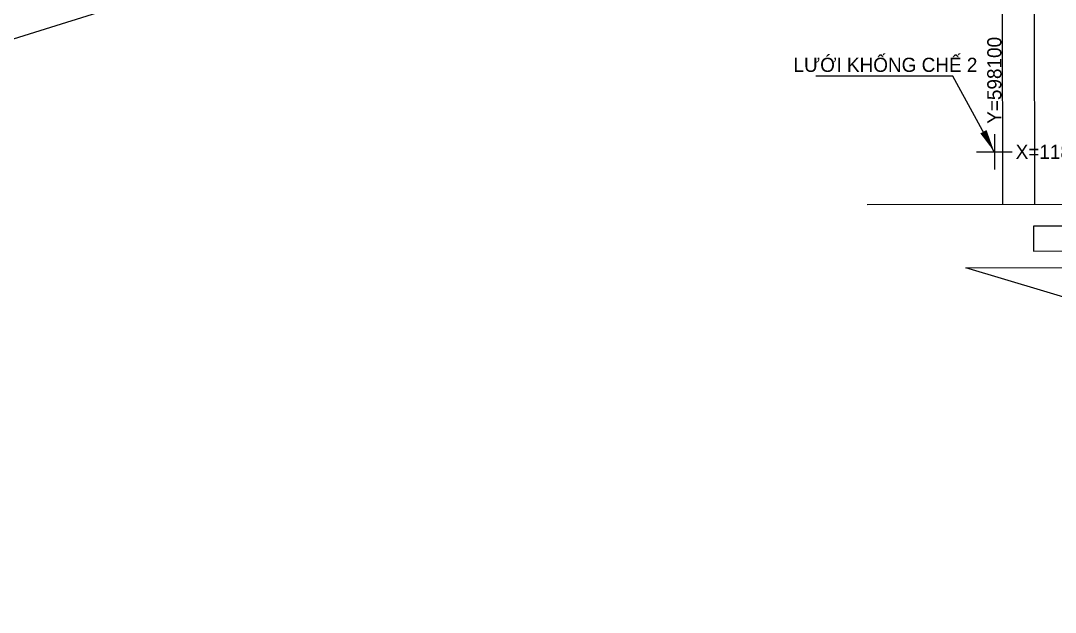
# Model space of a CAD drawing. Extents: x 597165 to 598689, y 1181586 to 1183364.
# Drawn here: x 597962.5 to 598108.6, y 1182035 to 1182118.5 of the extents above; entities that cross this region are included whole.
import ezdxf
from ezdxf.enums import TextEntityAlignment as Align

# ---------------------------------------------------------------- set-up
doc = ezdxf.new("R2010")
doc.units = 0
doc.header["$MEASUREMENT"] = 0
doc.layers.get('0').update_dxf_attribs({"linetype": 'CONTINUOUS'})
for name, color, linetype in [('DIM', 7, 'CONTINUOUS'), ('DTEXT', 7, 'CONTINUOUS'), ('GT-QLO50-D', 6, 'CONTINUOUS'), ('GT-QLO50-LYTRINH', 7, 'CONTINUOUS'), ('NE_GRID', 7, 'CONTINUOUS'), ('NET-LENGOAI', 4, 'CONTINUOUS')]:
    doc.layers.add(name, color=color, linetype=linetype)
doc.styles.add('TOA-DO-TIM', font='VAVON.TTF')
doc.styles.add('VHEL-R', font='VHELVEN.TTF')

# ---------------------------------------------------------------- blocks, each defined once
blk = doc.blocks.new('GRDTICK1')
at = {"layer": 'NE_GRID'}
for p, q in [((0, 0.05), (0, -0.05)), ((-0.05, 0), (0.05, 0))]:
    blk.add_line(p, q, dxfattribs=at)

msp = doc.modelspace()

# ---------------------------------------------------------------- linework, layer by layer
at = {"color": 0}
msp.add_lwpolyline([(598153.4326, 1182092.5824), (598119.6167, 1182092.5519), (598118.5894, 1182090.4923), (598117.7096, 1182094.609), (598116.6823, 1182092.5493), (598082.0138, 1182092.5181)], dxfattribs=at)
at = {"layer": 'DIM', "color": 4}
for points in [[(598105.5333, 1182089.4959), (598105.5333, 1182085.9879), (598130.5365, 1182086.0104), (598130.5333, 1182089.5184)], [(598095.9785, 1182083.6409), (598140.0338, 1182083.6806), (598118.0121, 1182077.0401)]]:
    msp.add_lwpolyline(points, close=True, dxfattribs=at)
at = {"layer": 'GT-QLO50-D'}
for p, q in [((597703.5881, 1182035.0037), (598074.4747, 1182151.4197)), ((598101.1141, 1182131.8791), (598101.1495, 1182092.538))]:
    msp.add_line(p, q, dxfattribs=at)
at = {"layer": 'GT-QLO50-LYTRINH'}
for p, q in [((598094.1575, 1182110.6712), (598074.7824, 1182110.6712)), ((598099.9883, 1182100.0087), (598094.1575, 1182110.6712))]:
    msp.add_line(p, q, dxfattribs=at)
msp.add_lwpolyline([(598099.9883, 1182100.0087, 0, 1, 0), (598098.4591, 1182102.8409, 0, 8.4454, 0)], format="xyseb", dxfattribs=at)
at = {"layer": 'NET-LENGOAI', "ltscale": 20}
msp.add_line((598105.6126, 1182133.4549), (598105.6495, 1182092.5421), dxfattribs=at)

# ---------------------------------------------------------------- block references
at = {"layer": 'NE_GRID', "xscale": 50, "yscale": 50, "zscale": 50}
msp.add_blockref('GRDTICK1', (598100, 1182100), dxfattribs=at)

# ---------------------------------------------------------------- texts
at = {"layer": 'DTEXT', "style": 'VHEL-R', "width": 2}
msp.add_text('Ñ       Ö       ÔØ         N          G                                  T      AÂ       N                               L     I     EÂ     M', height=3, rotation=17.801417, dxfattribs=at).set_placement((597889.1957, 1182103.4152), align=Align.CENTER)
at = {"layer": 'GT-QLO50-LYTRINH', "style": 'TOA-DO-TIM'}
msp.add_text('Y=598100', height=2, rotation=90, dxfattribs=at).set_placement((598101, 1182103.956))
msp.add_text('LÖÔÙI KHOÁNG CHEÁ 2', height=2, dxfattribs=at).set_placement((598084.6177, 1182111.2843), align=Align.CENTER)
msp.add_text('X=1182100', height=2, dxfattribs=at).set_placement((598103.013, 1182099))

doc.saveas('drawing.dxf')
